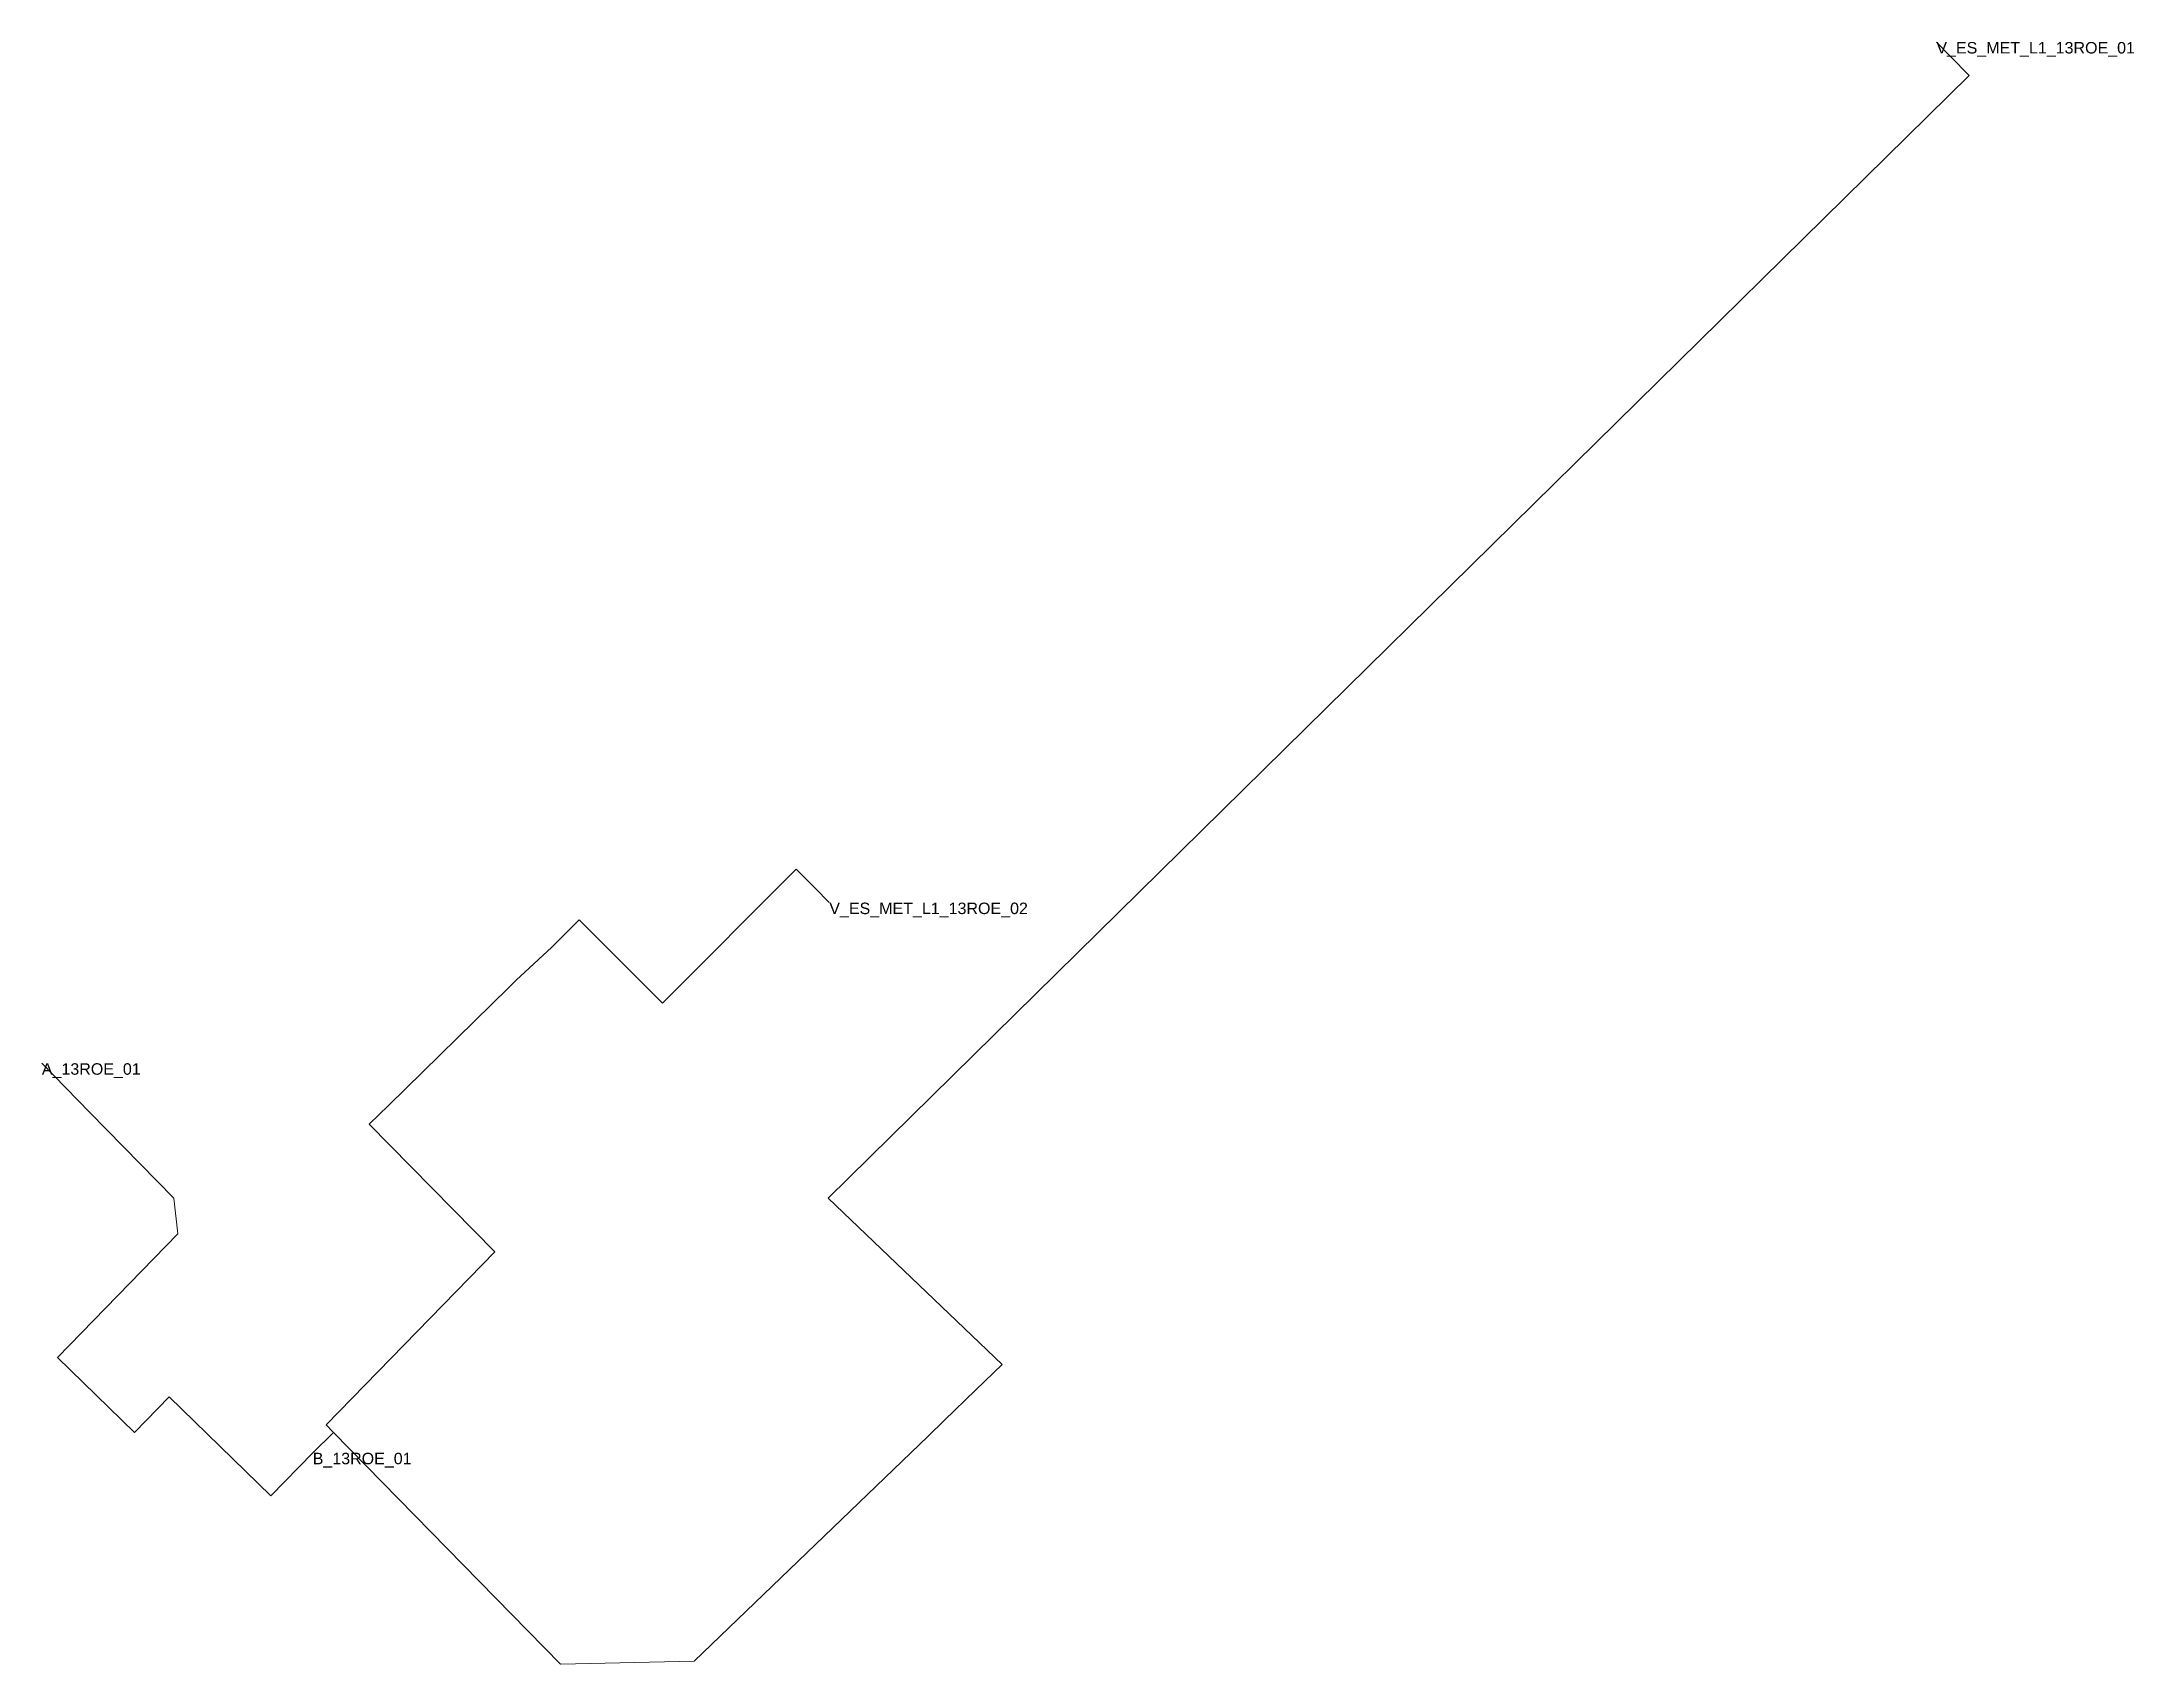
# Model space of a CAD drawing. Header units: metres. Extents: x 429248.3 to 429339.5, y 4581150.2 to 4581220.9.
import ezdxf
from ezdxf.enums import TextEntityAlignment as Align

# ---------------------------------------------------------------- set-up
doc = ezdxf.new("R2010")
doc.units = ezdxf.units.M
doc.header["$MEASUREMENT"] = 0
for name, color, linetype, lineweight, true_color in [('01_A_AccesTren_t', 40, 'Continuous', 0, 0xffd600), ('01_C_AccesExt_t', 251, 'Continuous', 0, 0x646464), ('01_I_Ascensor_l', 251, 'Continuous', 0, 0x646464), ('01_I_BarreraTarifaria_t', 251, 'Continuous', 0, 0x646464), ('01_I_Horitzontal_l', 251, 'Continuous', 0, 0x646464), ('01_I_Rampa_l', 251, 'Continuous', 0, 0x646464)]:
    doc.layers.add(name, color=color, linetype=linetype, lineweight=lineweight, true_color=true_color)
doc.styles.add('Style-Arial', font='arial.ttf')

msp = doc.modelspace()

# ---------------------------------------------------------------- linework, layer by layer
at = {"layer": '01_I_Ascensor_l'}
for p, q in [((429268.941061, 4581180.005038, -10), (429270.488574, 4581181.442028, -20)), ((429250.357489, 4581174.24167, -10), (429248.262002, 4581176.382689)), ((429287.596444, 4581160.803866, -10), (429288.973956, 4581162.140858, -20))]:
    msp.add_line(p, q, dxfattribs=at)
at = {"layer": '01_I_Horitzontal_l'}
for p, q in [((429268.621058, 4581179.68504, -10), (429268.941061, 4581180.005038, -10)), ((429286.898938, 4581160.132871, -10), (429287.596444, 4581160.803866, -10)), ((429260.979625, 4581160.294249, -10), (429260.070136, 4581159.404377, -10))]:
    msp.add_line(p, q, dxfattribs=at)
at = {"layer": '01_I_Horitzontal_l', "flags": 128}
for points, elevation in [([(429288.973956, 4581162.140858), (429290.130966, 4581163.253351), (429282.537458, 4581170.501322), (429332.282684, 4581219.440942), (429331.464963, 4581220.272124)], -20), ([(429270.488574, 4581181.442028), (429271.687588, 4581182.639215), (429275.312764, 4581179.008505), (429281.149732, 4581184.836576), (429281.969611, 4581184.015445)], -20), ([(429250.357489, 4581174.24167), (429254.009363, 4581170.509412), (429254.187956, 4581168.943413), (429248.945465, 4581163.563767), (429252.303887, 4581160.290969), (429253.813658, 4581161.840239), (429258.240194, 4581157.526559), (429260.070136, 4581159.404377)], -10), ([(429260.979625, 4581160.294249), (429260.660186, 4581160.620729), (429268.011361, 4581168.164228), (429262.536299, 4581173.727593), (429263.370011, 4581174.548072)], -10), ([(429260.979625, 4581160.294249), (429270.86501, 4581150.190945), (429276.700847, 4581150.324933)], -10)]:
    msp.add_lwpolyline(points, dxfattribs=dict(at, elevation=elevation))
at = {"layer": '01_I_Rampa_l'}
for p, q in [((429331.464963, 4581220.272124, -20), (429330.850246, 4581220.896291, -20)), ((429281.969611, 4581184.015445, -20), (429282.589593, 4581183.384355, -20)), ((429263.370011, 4581174.548072, -10), (429268.621058, 4581179.68504, -10)), ((429276.700847, 4581150.324933, -10), (429286.898938, 4581160.132871, -10))]:
    msp.add_line(p, q, dxfattribs=at)

# ---------------------------------------------------------------- texts
at = {"layer": '01_A_AccesTren_t', "style": 'Style-Arial'}
for s, p in [('V_ES_MET_L1_13ROE_01', (429330.850246, 4581220.896291, -20)), ('V_ES_MET_L1_13ROE_02', (429282.589593, 4581183.384355, -20))]:
    msp.add_text(s, height=0.5, dxfattribs=at).set_placement(p, align=Align.TOP_LEFT)
at = {"layer": '01_C_AccesExt_t', "style": 'Style-Arial'}
msp.add_text('A_13ROE_01', height=0.5, dxfattribs=at).set_placement((429248.262002, 4581176.382689), align=Align.TOP_LEFT)
at = {"layer": '01_I_BarreraTarifaria_t', "style": 'Style-Arial'}
msp.add_text('B_13ROE_01', height=0.5, dxfattribs=at).set_placement((429260.070136, 4581159.404377, -10), align=Align.TOP_LEFT)

doc.saveas('drawing.dxf')
